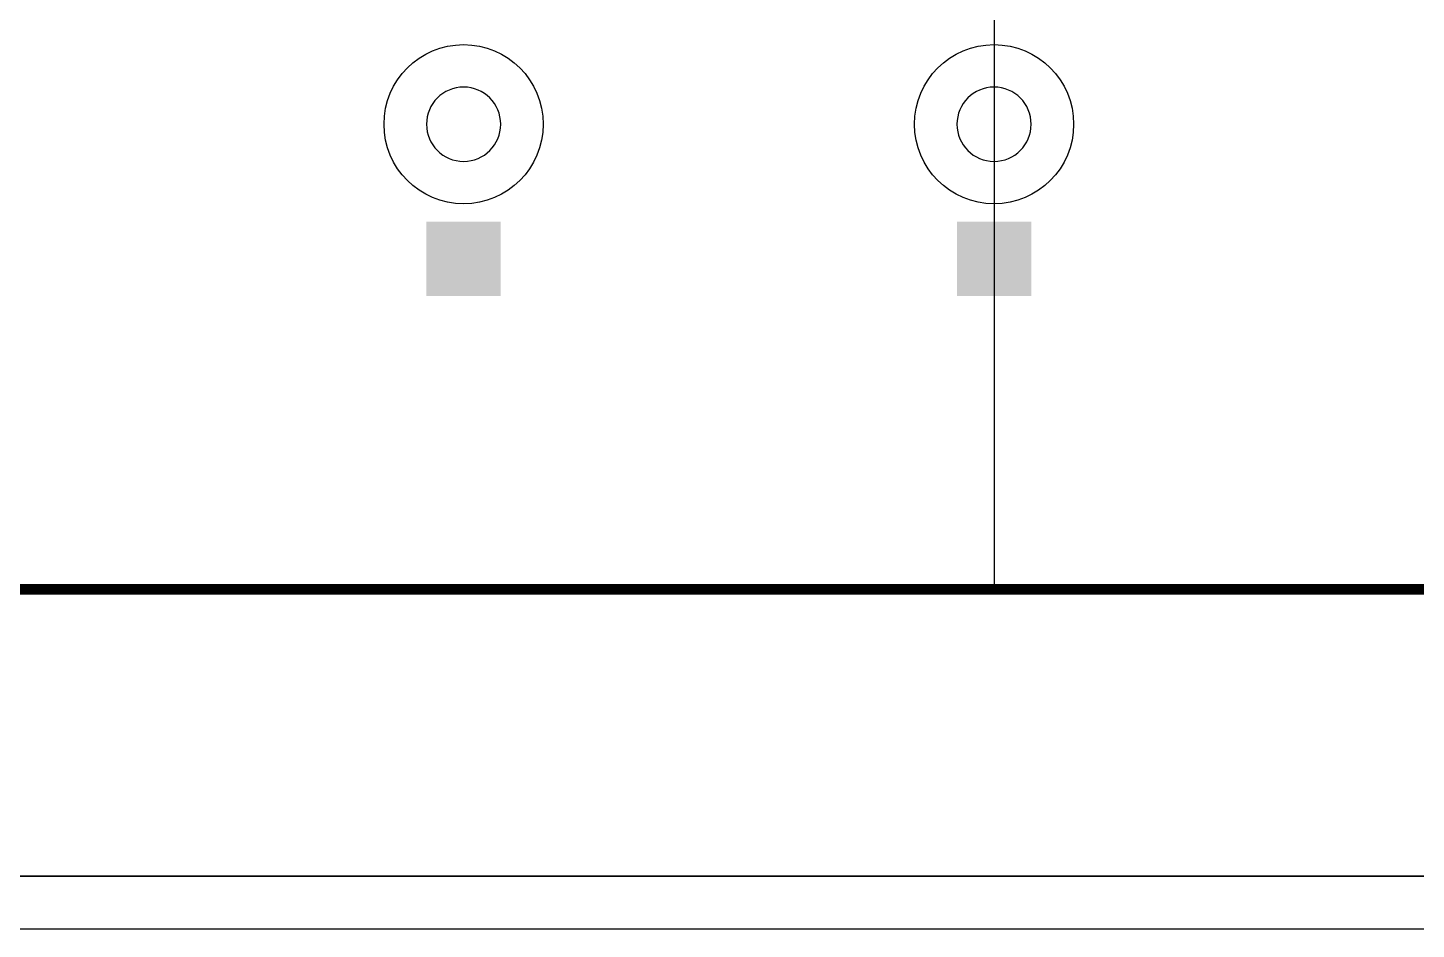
# Model space of a CAD drawing. Extents: x 183 to 1008, y 302 to 1008.
# Drawn here: x 496.7 to 522.88, y 731.46 to 748.45 of the extents above; entities that cross this region are included whole.
import ezdxf

# ---------------------------------------------------------------- set-up
doc = ezdxf.new("R2010")
doc.units = 0
doc.layers.get('0').update_dxf_attribs({"linetype": 'CONTINUOUS'})
for name, color, linetype in [('LAYER0000', 7, 'CONTINUOUS'), ('MASK_BOTTOM_ART', 5, 'CONTINUOUS'), ('SILK_BOTTOM_ART', 12, 'CONTINUOUS')]:
    doc.layers.add(name, color=color, linetype=linetype)

# ---------------------------------------------------------------- blocks, each defined once
blk = doc.blocks.new('ROUND_14')
blk.add_circle((0, 0), 0.7)
blk = doc.blocks.new('SQUARE_29')
blk.add_solid([(0.7, 0.7), (0.7, -0.7), (-0.7, 0.7), (-0.7, -0.7)])

msp = doc.modelspace()

# ---------------------------------------------------------------- linework, layer by layer
for p, q in [((514.91635, 762.86383), (514.91635, 737.86383)), ((364.91635, 732.45523), (664.91635, 732.45523))]:
    msp.add_line(p, q)
for centre in [(504.91635, 746.63383), (514.91635, 746.63383)]:
    msp.add_circle(centre, 1.5)
at = {"layer": 'LAYER0000', "color": 3, "linetype": 'CONTINUOUS'}
for p, q in [((662.51635, 732.45523), (367.31635, 732.45523)), ((662.51635, 731.45523), (367.31635, 731.45523))]:
    msp.add_line(p, q, dxfattribs=at)
at = {"layer": 'MASK_BOTTOM_ART', "const_width": 0.2}
msp.add_lwpolyline([(589.91635, 740.61383), (589.91635, 738.86383), (588.91635, 737.86383), (440.91635, 737.86383), (439.91635, 738.86383), (439.91635, 761.86383), (440.91635, 762.86383), (588.91635, 762.86383), (589.91635, 761.86383), (589.91635, 740.61383)], dxfattribs=at)
at = {"layer": 'SILK_BOTTOM_ART', "const_width": 0.2}
msp.add_lwpolyline([(589.91635, 740.61383), (589.91635, 738.86383), (588.91635, 737.86383), (440.91635, 737.86383), (439.91635, 738.86383), (439.91635, 761.86383), (440.91635, 762.86383), (588.91635, 762.86383), (589.91635, 761.86383), (589.91635, 740.61383)], dxfattribs=at)

# ---------------------------------------------------------------- block references
at = {"layer": 'MASK_BOTTOM_ART', "xscale": -1}
for name, p in [('ROUND_14', (504.91635, 746.63383)), ('ROUND_14', (514.91635, 746.63383)), ('SQUARE_29', (504.91635, 744.09383)), ('SQUARE_29', (514.91635, 744.09383))]:
    msp.add_blockref(name, p, dxfattribs=at)

doc.saveas('drawing.dxf')
